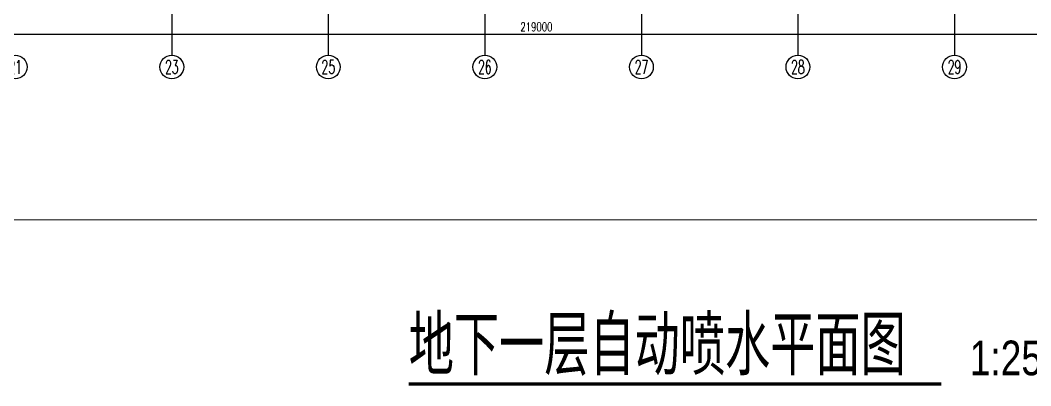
# Model space of a CAD drawing. Extents: x 290727 to 13733020, y 1731457 to 3643100.
# Drawn here: x 584762 to 635762, y 1731457 to 1749914 of the extents above; entities that cross this region are included whole.
import ezdxf
from ezdxf.enums import TextEntityAlignment as Align

# ---------------------------------------------------------------- set-up
doc = ezdxf.new("R2010")
doc.units = 0
doc.header["$LTSCALE"] = 10
doc.linetypes.add('ACAD_ISO05W100', pattern=[33, 24, -3, 0, -3, 0, -3])
doc.layers.get('0').update_dxf_attribs({"linetype": 'CONTINUOUS'})
for name, color, linetype in [('AXIS', 3, 'CONTINUOUS'), ('AXIS_TEXT', 7, 'CONTINUOUS'), ('DIM_SYMB', 3, 'CONTINUOUS'), ('PUB_TEXT', 7, 'CONTINUOUS'), ('作业图', 4, 'CONTINUOUS'), ('文字', 4, 'CONTINUOUS')]:
    doc.layers.add(name, color=color, linetype=linetype)
doc.layers.add('用地红线', color=1, linetype='CONTINUOUS', lineweight=13)
doc.layers.get('0').off()
doc.styles.add('_TCH_AXIS', font='COMPLEX', dxfattribs={"bigfont": 'GBCBIG'})
doc.styles.add('_TCH_DIM_T3', font='SIMPLEX', dxfattribs={"width": 0.705882, "bigfont": 'GBCBIG'})
doc.styles.add('COMPLEX', font='COMPLEX')
doc.styles.add('HNSJY', font='HNSJY-07', dxfattribs={"width": 0.8, "bigfont": 'HNSJY-HZ'})
doc.dimstyles.new('_TCH_ARCH&&150', dxfattribs={"dimtxt": 446.25, "dimasz": 150, "dimexe": 375, "dimexo": 450, "dimgap": 150, "dimtad": 1, "dimdec": 0, "dimzin": 0, "dimdsep": 46, "dimtxsty": '_TCH_DIM_T3', "dimblk": 'ARCHTICK', "dimcen": 0.09, "dimclrt": 7, "dimazin": 2, "dimtfac": 1, "dimtdec": 0, "dimtix": 1, "dimtmove": 2, "dimatfit": 3, "dimfxl": 1, "dimtolj": 1, "dimtzin": 0, "dimarcsym": 0})

# ---------------------------------------------------------------- blocks, each defined once
blk = doc.blocks.new('_AXISO')
blk.add_circle((0, 0), 0.5)
at = {"layer": 'AXIS_TEXT', "style": 'COMPLEX', "width": 1.041667}
blk.add_attdef('A', text='', height=0.56, dxfattribs=at).set_placement((-0.25, -0.28), (0.25, -0.28), align=Align.FIT)
blk = doc.blocks.new('_ArchTick')
at = {"color": 0, "linetype": 'ByBlock', "const_width": 0.4}
blk.add_lwpolyline([(-0.5, -0.5), (0.5, 0.5)], dxfattribs=at)
blk = doc.blocks.new('*D99')
at = {"layer": 'AXIS', "color": 0, "linetype": 'Continuous', "lineweight": -2, "transparency": 16777216}
for p, q in [((16384, 11750), (16384, 8146)), ((235384, 11750), (235384, 8146)), ((16384, 8521), (235384, 8521))]:
    blk.add_line(p, q, dxfattribs=at)
at = {"layer": 'AXIS', "color": 0, "linetype": 'Continuous', "lineweight": -2, "transparency": 16777216, "xscale": 150, "yscale": 150, "zscale": 150, "rotation": 180}
blk.add_blockref('_ArchTick', (16384, 8521), dxfattribs=at)
at = {"layer": 'AXIS', "color": 0, "linetype": 'Continuous', "lineweight": -2, "transparency": 16777216, "xscale": 150, "yscale": 150, "zscale": 150}
blk.add_blockref('_ArchTick', (235384, 8521), dxfattribs=at)
at = {"layer": 'AXIS', "color": 7, "linetype": 'Continuous', "transparency": 16777216, "insert": (125884, 8895), "char_height": 446.2, "attachment_point": 5, "style": '_TCH_DIM_T3'}
blk.add_mtext('\\A1;219000', dxfattribs=at)
blk = doc.blocks.new('A$C26CF02E8')
at = {"layer": '用地红线', "color": 1, "linetype": 'ACAD_ISO05W100', "ltscale": 0.1}
blk.add_lwpolyline([(15026, 140864), (243102, 140866), (258103, 125865), (258104, 39), (205527, 36), (8170, 25), (26, 25), (26, 10201), (25, 125862)], close=True, dxfattribs=at)
blk = doc.blocks.new('A$C55C93FC2')
at = {"layer": 'AXIS', "linetype": 'Continuous'}
for p, q in [((107484.1, 12200), (107484.1, 7471.4)), ((115384.1, 12200), (115384.1, 7471.4)), ((123284.1, 12200), (123284.1, 7471.4)), ((131184.1, 12200), (131184.1, 7471.4)), ((139084.1, 12200), (139084.1, 7471.4)), ((146984.1, 12200), (146984.1, 7471.4))]:
    blk.add_line(p, q, dxfattribs=at)
ref = blk.add_blockref('_AXISO', (99584.1, 6871.4), dxfattribs=dict(at, xscale=1200, yscale=1200, zscale=1200))
ref.add_attrib('A', '21', dxfattribs={"layer": 'AXIS_TEXT', "linetype": 'Continuous', "height": 678.82, "style": '_TCH_AXIS', "width": 0.724138}).set_placement((99244.7, 6532), (99923.5, 6532), align=Align.FIT)
ref = blk.add_blockref('_AXISO', (107484.1, 6871.4), dxfattribs=dict(at, xscale=1200, yscale=1200, zscale=1200))
ref.add_attrib('A', '23', dxfattribs={"layer": 'AXIS_TEXT', "linetype": 'Continuous', "height": 678.82, "style": '_TCH_AXIS', "width": 0.617647}).set_placement((107144.7, 6532), (107823.5, 6532), align=Align.FIT)
ref = blk.add_blockref('_AXISO', (115384.1, 6871.4), dxfattribs=dict(at, xscale=1200, yscale=1200, zscale=1200))
ref.add_attrib('A', '25', dxfattribs={"layer": 'AXIS_TEXT', "linetype": 'Continuous', "height": 678.82, "style": '_TCH_AXIS', "width": 0.617647}).set_placement((115044.7, 6532), (115723.5, 6532), align=Align.FIT)
ref = blk.add_blockref('_AXISO', (123284.1, 6871.4), dxfattribs=dict(at, xscale=1200, yscale=1200, zscale=1200))
ref.add_attrib('A', '26', dxfattribs={"layer": 'AXIS_TEXT', "linetype": 'Continuous', "height": 678.82, "style": '_TCH_AXIS', "width": 0.617647}).set_placement((122944.7, 6532), (123623.5, 6532), align=Align.FIT)
ref = blk.add_blockref('_AXISO', (131184.1, 6871.4), dxfattribs=dict(at, xscale=1200, yscale=1200, zscale=1200))
ref.add_attrib('A', '27', dxfattribs={"layer": 'AXIS_TEXT', "linetype": 'Continuous', "height": 678.82, "style": '_TCH_AXIS', "width": 0.617647}).set_placement((130844.7, 6532), (131523.5, 6532), align=Align.FIT)
ref = blk.add_blockref('_AXISO', (139084.1, 6871.4), dxfattribs=dict(at, xscale=1200, yscale=1200, zscale=1200))
ref.add_attrib('A', '28', dxfattribs={"layer": 'AXIS_TEXT', "linetype": 'Continuous', "height": 678.82, "style": '_TCH_AXIS', "width": 0.617647}).set_placement((138744.7, 6532), (139423.5, 6532), align=Align.FIT)
ref = blk.add_blockref('_AXISO', (146984.1, 6871.4), dxfattribs=dict(at, xscale=1200, yscale=1200, zscale=1200))
ref.add_attrib('A', '29', dxfattribs={"layer": 'AXIS_TEXT', "linetype": 'Continuous', "height": 678.82, "style": '_TCH_AXIS', "width": 0.617647}).set_placement((146644.7, 6532), (147323.5, 6532), align=Align.FIT)
dim = blk.add_aligned_dim(p1=(16384.1, 12200), p2=(235384.4, 12200), distance=-3678.6, dimstyle='_TCH_ARCH&&150', dxfattribs=at)
dim.commit()
dim.dimension.update_dxf_attribs({"geometry": '*D99', "text_midpoint": (125884.3, 8894.5)})
blk = doc.blocks.new('车库建筑作业图')
at = {"layer": 'DIM_SYMB', "const_width": 175}
blk.add_lwpolyline([(604371, 2117300), (631253, 2117300)], dxfattribs=at)
at = {"layer": '用地红线', "color": 1, "linetype": 'ACAD_ISO05W100', "ltscale": 0.1}
blk.add_lwpolyline([(505574, 2266429), (733650, 2266431), (748651, 2251430), (748652, 2125604), (696075, 2125601), (498718, 2125590), (490574, 2125590), (490574, 2135766), (490573, 2251427)], close=True, dxfattribs=at)
at = {"layer": '文字', "linetype": 'Continuous'}
for name, p in [('A$C26CF02E8', (490548, 2125565)), ('A$C55C93FC2', (484928, 2126437))]:
    blk.add_blockref(name, p, dxfattribs=at)
at = {"layer": 'PUB_TEXT', "style": 'HNSJY', "width": 0.8}
for s, height, p in [('地下一层自动喷水平面图', 3000, (604371, 2117745)), ('1:250', 1750, (632684, 2117745))]:
    blk.add_text(s, height=height, dxfattribs=at).set_placement(p)

msp = doc.modelspace()

# ---------------------------------------------------------------- block references
at = {"layer": '作业图', "linetype": 'Continuous'}
msp.add_blockref('车库建筑作业图', (0, -385756), dxfattribs=at)

doc.saveas('drawing.dxf')
